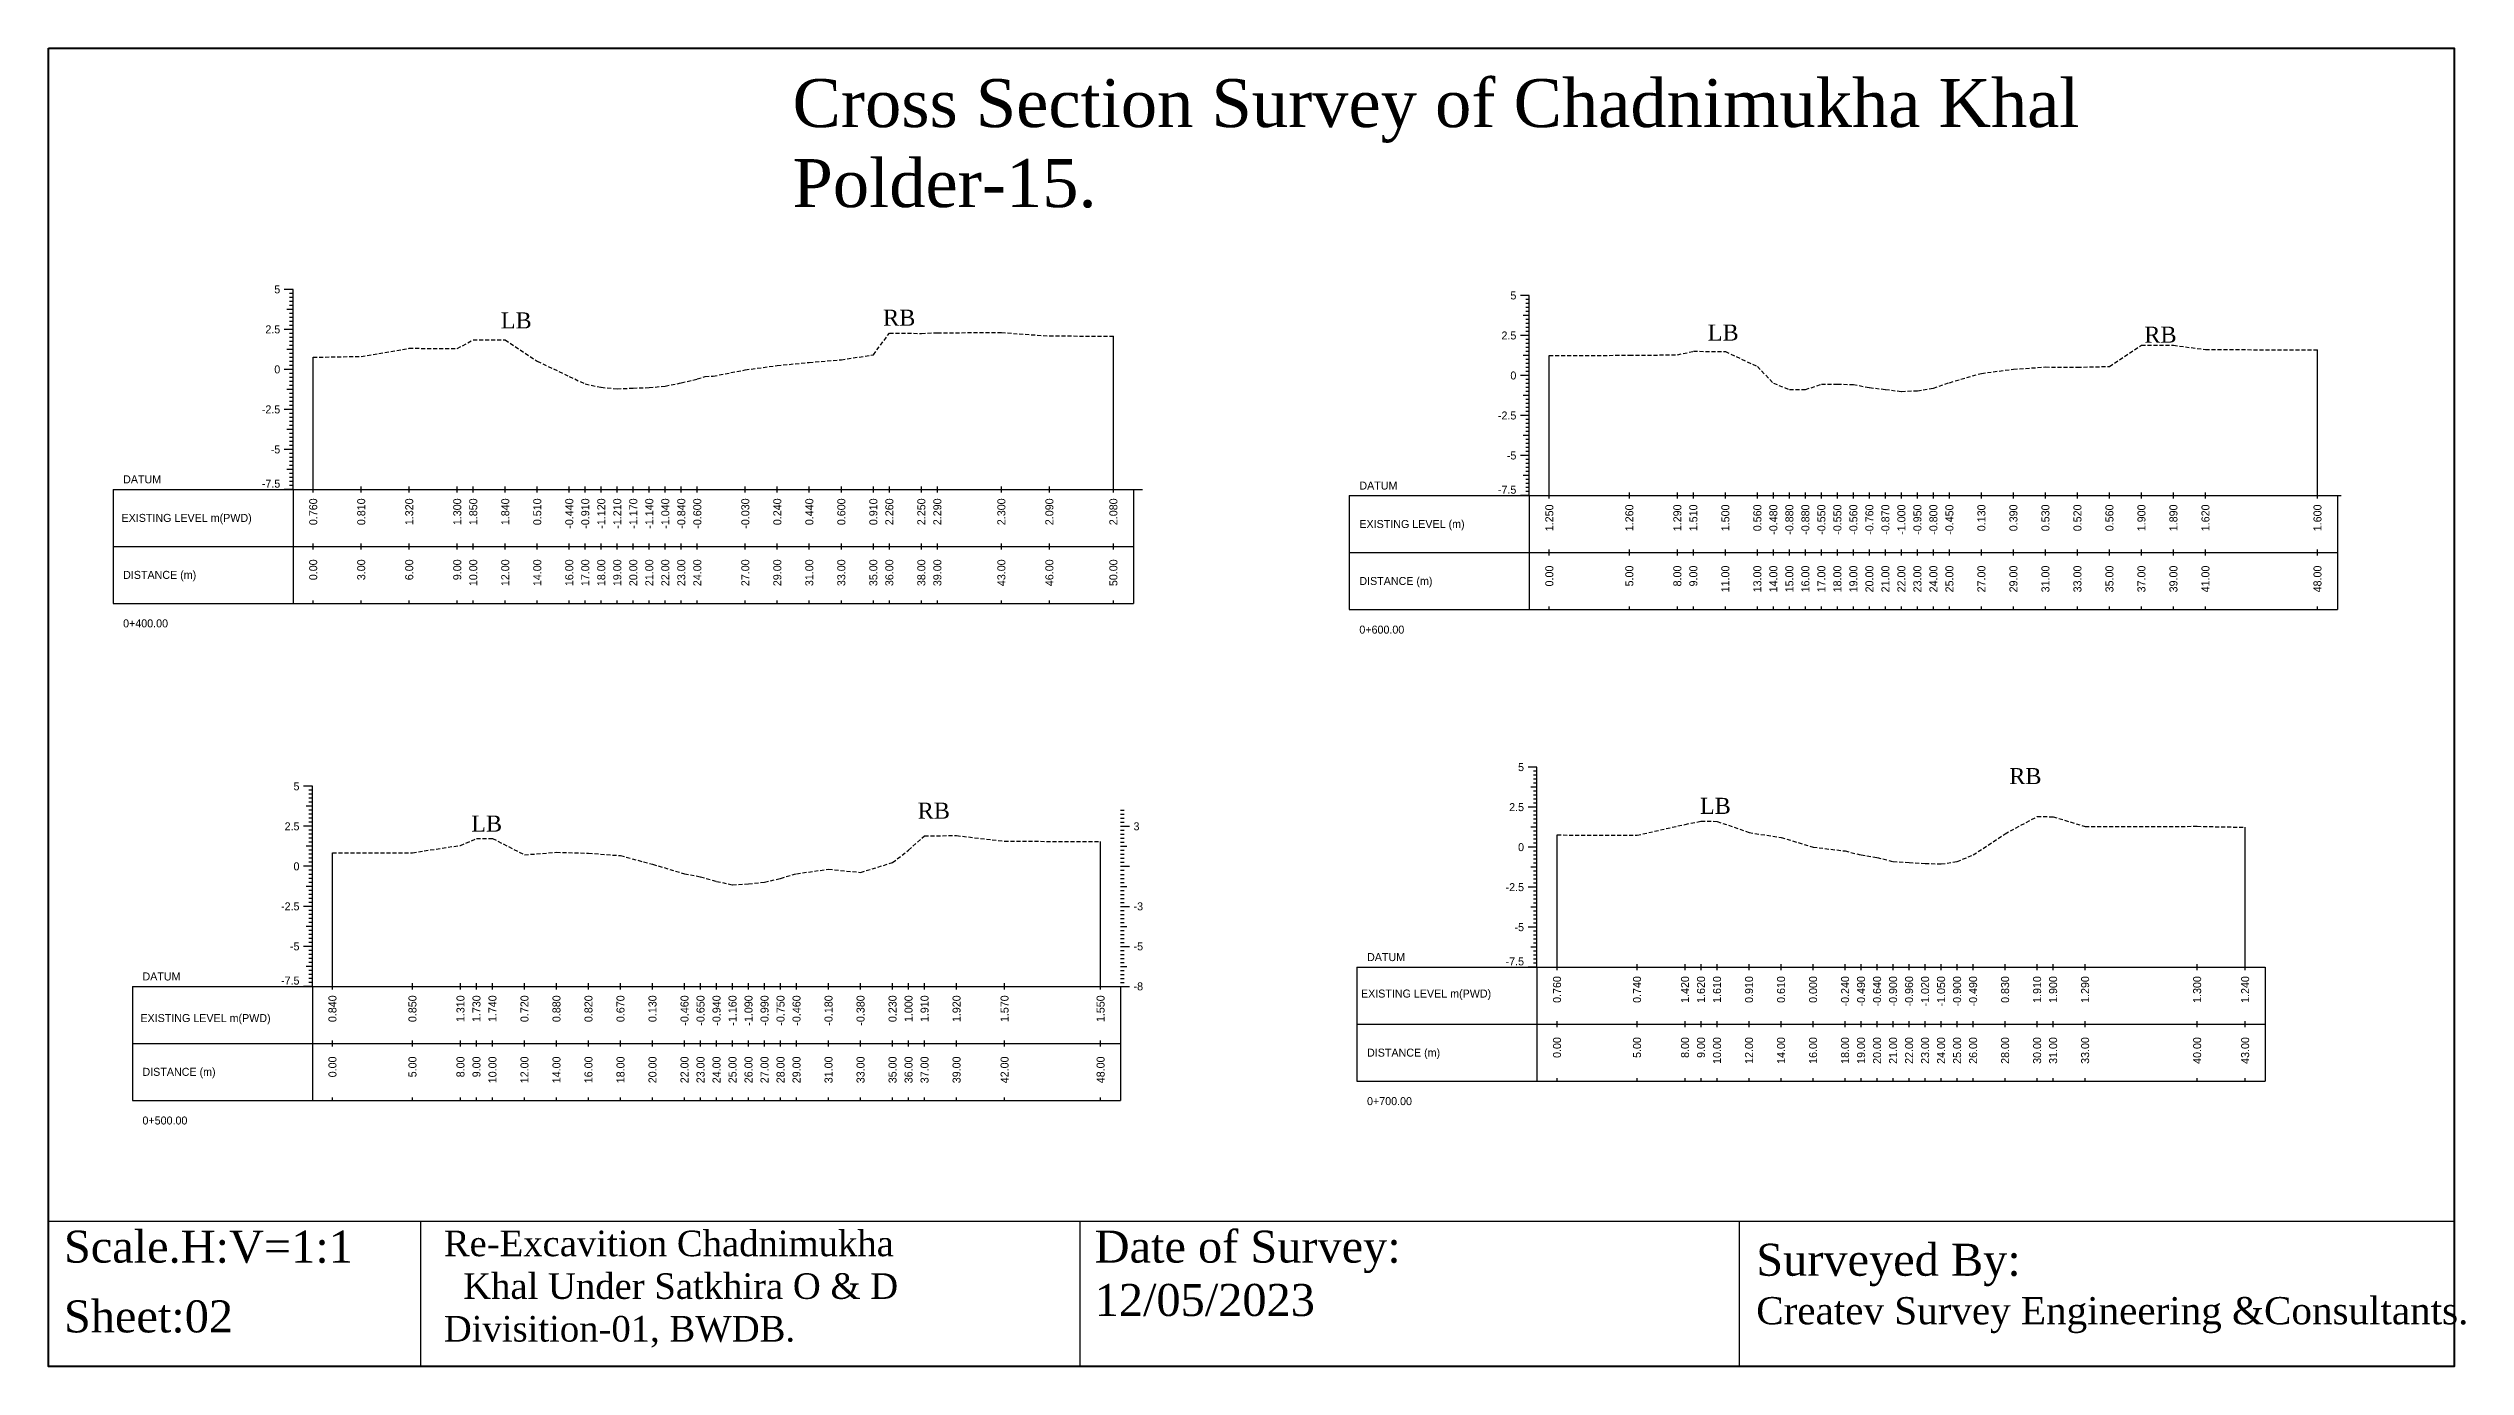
# Model space of a CAD drawing. Header units: inches. Extents: x 3247 to 4722, y -1199 to -293.
# Drawn here: x 3246.5 to 3397.6, y -892.6 to -810.2 of the extents above; entities that cross this region are included whole.
import ezdxf
from ezdxf.enums import TextEntityAlignment as Align

# ---------------------------------------------------------------- set-up
doc = ezdxf.new("R2010")
doc.units = ezdxf.units.IN
doc.header["$MEASUREMENT"] = 0
doc.linetypes.add('HIDDEN', pattern=[0.375, 0.25, -0.125])
doc.layers.add('CS_Drawing', color=7, linetype='Continuous')
doc.layers.add('GL', color=3, linetype='HIDDEN')
doc.styles.add('romans', font='romans.shx')

msp = doc.modelspace()

# ---------------------------------------------------------------- linework, layer by layer
at = {"color": 4, "lineweight": 40}
msp.add_lwpolyline([(3246.52, -810.21), (3396.86, -810.21), (3396.86, -892.58), (3246.52, -892.58)], close=True, dxfattribs=at)
for points in [[(3396.86, -810.21), (3396.86, -892.58)], [(3246.52, -883.5), (3396.86, -883.5)], [(3246.52, -883.5), (3246.52, -892.58)], [(3269.77, -883.5), (3269.77, -892.58)], [(3310.97, -883.5), (3310.97, -892.58)], [(3352.17, -883.5), (3352.17, -892.58)]]:
    msp.add_lwpolyline(points)
at = {"layer": 'CS_Drawing'}
for p, q in [((3261.82, -825.27), (3261.26, -825.27)), ((3261.82, -825.27), (3261.43, -825.27)), ((3261.82, -825.27), (3261.59, -825.27)), ((3261.82, -825.52), (3261.59, -825.52)), ((3261.82, -825.77), (3261.59, -825.77)), ((3261.82, -826.02), (3261.59, -826.02)), ((3261.82, -837.77), (3261.82, -825.27)), ((3339.06, -825.65), (3338.5, -825.65)), ((3339.06, -825.65), (3338.67, -825.65)), ((3339.06, -825.65), (3338.84, -825.65)), ((3339.06, -825.9), (3338.84, -825.9)), ((3339.06, -826.15), (3338.84, -826.15)), ((3339.06, -838.15), (3339.06, -825.65)), ((3261.82, -826.52), (3261.43, -826.52)), ((3261.82, -826.27), (3261.59, -826.27)), ((3261.82, -826.52), (3261.59, -826.52)), ((3261.82, -826.77), (3261.59, -826.77)), ((3261.82, -827.02), (3261.59, -827.02)), ((3261.82, -827.27), (3261.59, -827.27)), ((3261.82, -827.52), (3261.59, -827.52)), ((3339.06, -826.9), (3338.67, -826.9)), ((3339.06, -826.4), (3338.84, -826.4)), ((3339.06, -826.65), (3338.84, -826.65)), ((3339.06, -826.9), (3338.84, -826.9)), ((3339.06, -827.15), (3338.84, -827.15)), ((3339.06, -827.4), (3338.84, -827.4)), ((3339.06, -827.65), (3338.84, -827.65)), ((3261.82, -827.77), (3261.26, -827.77)), ((3261.82, -827.77), (3261.43, -827.77)), ((3261.82, -829.02), (3261.43, -829.02)), ((3261.82, -827.77), (3261.59, -827.77)), ((3261.82, -828.02), (3261.59, -828.02)), ((3261.82, -828.27), (3261.59, -828.27)), ((3261.82, -828.52), (3261.59, -828.52)), ((3261.82, -828.77), (3261.59, -828.77)), ((3261.82, -829.02), (3261.59, -829.02)), ((3261.82, -829.27), (3261.59, -829.27)), ((3313.07, -837.77), (3313.07, -828.19)), ((3339.06, -828.15), (3338.5, -828.15)), ((3339.06, -828.15), (3338.67, -828.15)), ((3339.06, -827.9), (3338.84, -827.9)), ((3339.06, -828.15), (3338.84, -828.15)), ((3339.06, -828.4), (3338.84, -828.4)), ((3339.06, -828.65), (3338.84, -828.65)), ((3339.06, -828.9), (3338.84, -828.9)), ((3339.06, -829.15), (3338.84, -829.15)), ((3388.31, -838.15), (3388.31, -829.05)), ((3261.82, -830.27), (3261.26, -830.27)), ((3261.82, -830.27), (3261.43, -830.27)), ((3261.82, -829.52), (3261.59, -829.52)), ((3261.82, -829.77), (3261.59, -829.77)), ((3261.82, -830.02), (3261.59, -830.02)), ((3261.82, -830.27), (3261.59, -830.27)), ((3261.82, -830.52), (3261.59, -830.52)), ((3261.82, -830.77), (3261.59, -830.77)), ((3263.07, -837.77), (3263.07, -829.51)), ((3339.06, -830.65), (3338.5, -830.65)), ((3339.06, -829.4), (3338.67, -829.4)), ((3339.06, -830.65), (3338.67, -830.65)), ((3339.06, -829.4), (3338.84, -829.4)), ((3339.06, -829.65), (3338.84, -829.65)), ((3339.06, -829.9), (3338.84, -829.9)), ((3339.06, -830.15), (3338.84, -830.15)), ((3339.06, -830.4), (3338.84, -830.4)), ((3339.06, -830.65), (3338.84, -830.65)), ((3340.31, -838.15), (3340.31, -829.4)), ((3261.82, -831.52), (3261.43, -831.52)), ((3261.82, -831.02), (3261.59, -831.02)), ((3261.82, -831.27), (3261.59, -831.27)), ((3261.82, -831.52), (3261.59, -831.52)), ((3261.82, -831.77), (3261.59, -831.77)), ((3261.82, -832.02), (3261.59, -832.02)), ((3261.82, -832.27), (3261.59, -832.27)), ((3339.06, -831.9), (3338.67, -831.9)), ((3339.06, -830.9), (3338.84, -830.9)), ((3339.06, -831.15), (3338.84, -831.15)), ((3339.06, -831.4), (3338.84, -831.4)), ((3339.06, -831.65), (3338.84, -831.65)), ((3339.06, -831.9), (3338.84, -831.9)), ((3339.06, -832.15), (3338.84, -832.15)), ((3261.82, -832.77), (3261.26, -832.77)), ((3261.82, -832.77), (3261.43, -832.77)), ((3261.82, -832.52), (3261.59, -832.52)), ((3261.82, -832.77), (3261.59, -832.77)), ((3261.82, -833.02), (3261.59, -833.02)), ((3261.82, -833.27), (3261.59, -833.27)), ((3261.82, -833.52), (3261.59, -833.52)), ((3261.82, -833.77), (3261.59, -833.77)), ((3339.06, -833.15), (3338.5, -833.15)), ((3339.06, -833.15), (3338.67, -833.15)), ((3339.06, -832.4), (3338.84, -832.4)), ((3339.06, -832.65), (3338.84, -832.65)), ((3339.06, -832.9), (3338.84, -832.9)), ((3339.06, -833.15), (3338.84, -833.15)), ((3339.06, -833.4), (3338.84, -833.4)), ((3339.06, -833.65), (3338.84, -833.65)), ((3261.82, -835.27), (3261.26, -835.27)), ((3261.82, -834.02), (3261.43, -834.02)), ((3261.82, -835.27), (3261.43, -835.27)), ((3261.82, -834.02), (3261.59, -834.02)), ((3261.82, -834.27), (3261.59, -834.27)), ((3261.82, -834.52), (3261.59, -834.52)), ((3261.82, -834.77), (3261.59, -834.77)), ((3261.82, -835.02), (3261.59, -835.02)), ((3261.82, -835.27), (3261.59, -835.27)), ((3339.06, -834.4), (3338.67, -834.4)), ((3339.06, -833.9), (3338.84, -833.9)), ((3339.06, -834.15), (3338.84, -834.15)), ((3339.06, -834.4), (3338.84, -834.4)), ((3339.06, -834.65), (3338.84, -834.65)), ((3339.06, -834.9), (3338.84, -834.9)), ((3339.06, -835.15), (3338.84, -835.15)), ((3261.82, -836.52), (3261.43, -836.52)), ((3261.82, -835.52), (3261.59, -835.52)), ((3261.82, -835.77), (3261.59, -835.77)), ((3261.82, -836.02), (3261.59, -836.02)), ((3261.82, -836.27), (3261.59, -836.27)), ((3261.82, -836.52), (3261.59, -836.52)), ((3261.82, -836.77), (3261.59, -836.77)), ((3339.06, -835.65), (3338.5, -835.65)), ((3339.06, -835.65), (3338.67, -835.65)), ((3339.06, -835.4), (3338.84, -835.4)), ((3339.06, -835.65), (3338.84, -835.65)), ((3339.06, -835.9), (3338.84, -835.9)), ((3339.06, -836.15), (3338.84, -836.15)), ((3339.06, -836.4), (3338.84, -836.4)), ((3339.06, -836.65), (3338.84, -836.65)), ((3250.57, -837.77), (3261.82, -837.77)), ((3250.57, -837.77), (3250.57, -844.89)), ((3261.82, -837.77), (3261.26, -837.77)), ((3261.82, -837.77), (3261.43, -837.77)), ((3261.82, -837.02), (3261.59, -837.02)), ((3261.82, -837.27), (3261.59, -837.27)), ((3261.82, -837.52), (3261.59, -837.52)), ((3261.82, -837.77), (3261.59, -837.77)), ((3261.82, -837.77), (3314.32, -837.77)), ((3261.82, -837.77), (3261.82, -844.89)), ((3263.07, -837.96), (3263.07, -837.58)), ((3266.07, -837.96), (3266.07, -837.58)), ((3269.07, -837.96), (3269.07, -837.58)), ((3272.07, -837.96), (3272.07, -837.58)), ((3273.07, -837.96), (3273.07, -837.58)), ((3275.07, -837.96), (3275.07, -837.58)), ((3277.07, -837.96), (3277.07, -837.58)), ((3279.07, -837.96), (3279.07, -837.58)), ((3280.07, -837.96), (3280.07, -837.58)), ((3281.07, -837.96), (3281.07, -837.58)), ((3282.07, -837.96), (3282.07, -837.58)), ((3283.07, -837.96), (3283.07, -837.58)), ((3284.07, -837.96), (3284.07, -837.58)), ((3285.07, -837.96), (3285.07, -837.58)), ((3286.07, -837.96), (3286.07, -837.58)), ((3287.07, -837.96), (3287.07, -837.58)), ((3290.07, -837.96), (3290.07, -837.58)), ((3292.07, -837.96), (3292.07, -837.58)), ((3294.07, -837.96), (3294.07, -837.58)), ((3296.07, -837.96), (3296.07, -837.58)), ((3298.07, -837.96), (3298.07, -837.58)), ((3299.07, -837.96), (3299.07, -837.58)), ((3301.07, -837.96), (3301.07, -837.58)), ((3302.07, -837.96), (3302.07, -837.58)), ((3306.07, -837.96), (3306.07, -837.58)), ((3309.07, -837.96), (3309.07, -837.58)), ((3313.07, -837.96), (3313.07, -837.58)), ((3314.32, -837.77), (3314.88, -837.77)), ((3314.32, -837.77), (3314.71, -837.77)), ((3314.32, -837.77), (3314.54, -837.77)), ((3314.32, -837.77), (3314.32, -844.89)), ((3327.81, -838.15), (3339.06, -838.15)), ((3327.81, -838.15), (3327.81, -845.28)), ((3339.06, -838.15), (3338.5, -838.15)), ((3339.06, -836.9), (3338.67, -836.9)), ((3339.06, -838.15), (3338.67, -838.15)), ((3339.06, -836.9), (3338.84, -836.9)), ((3339.06, -837.15), (3338.84, -837.15)), ((3339.06, -837.4), (3338.84, -837.4)), ((3339.06, -837.65), (3338.84, -837.65)), ((3339.06, -837.9), (3338.84, -837.9)), ((3339.06, -838.15), (3338.84, -838.15)), ((3339.06, -838.15), (3389.56, -838.15)), ((3339.06, -838.15), (3339.06, -845.28)), ((3340.31, -838.34), (3340.31, -837.96)), ((3345.31, -838.34), (3345.31, -837.96)), ((3348.31, -838.34), (3348.31, -837.96)), ((3349.31, -838.34), (3349.31, -837.96)), ((3351.31, -838.34), (3351.31, -837.96)), ((3353.31, -838.34), (3353.31, -837.96)), ((3354.31, -838.34), (3354.31, -837.96)), ((3355.31, -838.34), (3355.31, -837.96)), ((3356.31, -838.34), (3356.31, -837.96)), ((3357.31, -838.34), (3357.31, -837.96)), ((3358.31, -838.34), (3358.31, -837.96)), ((3359.31, -838.34), (3359.31, -837.96)), ((3360.31, -838.34), (3360.31, -837.96)), ((3361.31, -838.34), (3361.31, -837.96)), ((3362.31, -838.34), (3362.31, -837.96)), ((3363.31, -838.34), (3363.31, -837.96)), ((3364.31, -838.34), (3364.31, -837.96)), ((3365.31, -838.34), (3365.31, -837.96)), ((3367.31, -838.34), (3367.31, -837.96)), ((3369.31, -838.34), (3369.31, -837.96)), ((3371.31, -838.34), (3371.31, -837.96)), ((3373.31, -838.34), (3373.31, -837.96)), ((3375.31, -838.34), (3375.31, -837.96)), ((3377.31, -838.34), (3377.31, -837.96)), ((3379.31, -838.34), (3379.31, -837.96)), ((3381.31, -838.34), (3381.31, -837.96)), ((3388.31, -838.34), (3388.31, -837.96)), ((3389.56, -838.15), (3389.79, -838.15)), ((3389.56, -838.15), (3389.56, -845.28)), ((3250.57, -841.33), (3261.82, -841.33)), ((3261.82, -841.33), (3314.32, -841.33)), ((3261.82, -841.33), (3314.32, -841.33)), ((3263.07, -841.52), (3263.07, -841.14)), ((3266.07, -841.52), (3266.07, -841.14)), ((3269.07, -841.52), (3269.07, -841.14)), ((3272.07, -841.52), (3272.07, -841.14)), ((3273.07, -841.52), (3273.07, -841.14)), ((3275.07, -841.52), (3275.07, -841.14)), ((3277.07, -841.52), (3277.07, -841.14)), ((3279.07, -841.52), (3279.07, -841.14)), ((3280.07, -841.52), (3280.07, -841.14)), ((3281.07, -841.52), (3281.07, -841.14)), ((3282.07, -841.52), (3282.07, -841.14)), ((3283.07, -841.52), (3283.07, -841.14)), ((3284.07, -841.52), (3284.07, -841.14)), ((3285.07, -841.52), (3285.07, -841.14)), ((3286.07, -841.52), (3286.07, -841.14)), ((3287.07, -841.52), (3287.07, -841.14)), ((3290.07, -841.52), (3290.07, -841.14)), ((3292.07, -841.52), (3292.07, -841.14)), ((3294.07, -841.52), (3294.07, -841.14)), ((3296.07, -841.52), (3296.07, -841.14)), ((3298.07, -841.52), (3298.07, -841.14)), ((3299.07, -841.52), (3299.07, -841.14)), ((3301.07, -841.52), (3301.07, -841.14)), ((3302.07, -841.52), (3302.07, -841.14)), ((3306.07, -841.52), (3306.07, -841.14)), ((3309.07, -841.52), (3309.07, -841.14)), ((3313.07, -841.52), (3313.07, -841.14)), ((3327.81, -841.71), (3339.06, -841.71)), ((3339.06, -841.71), (3389.56, -841.71)), ((3339.06, -841.71), (3389.56, -841.71)), ((3340.31, -841.9), (3340.31, -841.53)), ((3345.31, -841.9), (3345.31, -841.53)), ((3348.31, -841.9), (3348.31, -841.53)), ((3349.31, -841.9), (3349.31, -841.53)), ((3351.31, -841.9), (3351.31, -841.53)), ((3353.31, -841.9), (3353.31, -841.53)), ((3354.31, -841.9), (3354.31, -841.53)), ((3355.31, -841.9), (3355.31, -841.53)), ((3356.31, -841.9), (3356.31, -841.53)), ((3357.31, -841.9), (3357.31, -841.53)), ((3358.31, -841.9), (3358.31, -841.53)), ((3359.31, -841.9), (3359.31, -841.53)), ((3360.31, -841.9), (3360.31, -841.53)), ((3361.31, -841.9), (3361.31, -841.53)), ((3362.31, -841.9), (3362.31, -841.53)), ((3363.31, -841.9), (3363.31, -841.53)), ((3364.31, -841.9), (3364.31, -841.53)), ((3365.31, -841.9), (3365.31, -841.53)), ((3367.31, -841.9), (3367.31, -841.53)), ((3369.31, -841.9), (3369.31, -841.53)), ((3371.31, -841.9), (3371.31, -841.53)), ((3373.31, -841.9), (3373.31, -841.53)), ((3375.31, -841.9), (3375.31, -841.53)), ((3377.31, -841.9), (3377.31, -841.53)), ((3379.31, -841.9), (3379.31, -841.53)), ((3381.31, -841.9), (3381.31, -841.53)), ((3388.31, -841.9), (3388.31, -841.53)), ((3250.57, -844.89), (3261.82, -844.89)), ((3261.82, -844.89), (3314.32, -844.89)), ((3263.07, -844.89), (3263.07, -844.71)), ((3266.07, -844.89), (3266.07, -844.71)), ((3269.07, -844.89), (3269.07, -844.71)), ((3272.07, -844.89), (3272.07, -844.71)), ((3273.07, -844.89), (3273.07, -844.71)), ((3275.07, -844.89), (3275.07, -844.71)), ((3277.07, -844.89), (3277.07, -844.71)), ((3279.07, -844.89), (3279.07, -844.71)), ((3280.07, -844.89), (3280.07, -844.71)), ((3281.07, -844.89), (3281.07, -844.71)), ((3282.07, -844.89), (3282.07, -844.71)), ((3283.07, -844.89), (3283.07, -844.71)), ((3284.07, -844.89), (3284.07, -844.71)), ((3285.07, -844.89), (3285.07, -844.71)), ((3286.07, -844.89), (3286.07, -844.71)), ((3287.07, -844.89), (3287.07, -844.71)), ((3290.07, -844.89), (3290.07, -844.71)), ((3292.07, -844.89), (3292.07, -844.71)), ((3294.07, -844.89), (3294.07, -844.71)), ((3296.07, -844.89), (3296.07, -844.71)), ((3298.07, -844.89), (3298.07, -844.71)), ((3299.07, -844.89), (3299.07, -844.71)), ((3301.07, -844.89), (3301.07, -844.71)), ((3302.07, -844.89), (3302.07, -844.71)), ((3306.07, -844.89), (3306.07, -844.71)), ((3309.07, -844.89), (3309.07, -844.71)), ((3313.07, -844.89), (3313.07, -844.71)), ((3327.81, -845.28), (3339.06, -845.28)), ((3339.06, -845.28), (3389.56, -845.28)), ((3340.31, -845.28), (3340.31, -845.09)), ((3345.31, -845.28), (3345.31, -845.09)), ((3348.31, -845.28), (3348.31, -845.09)), ((3349.31, -845.28), (3349.31, -845.09)), ((3351.31, -845.28), (3351.31, -845.09)), ((3353.31, -845.28), (3353.31, -845.09)), ((3354.31, -845.28), (3354.31, -845.09)), ((3355.31, -845.28), (3355.31, -845.09)), ((3356.31, -845.28), (3356.31, -845.09)), ((3357.31, -845.28), (3357.31, -845.09)), ((3358.31, -845.28), (3358.31, -845.09)), ((3359.31, -845.28), (3359.31, -845.09)), ((3360.31, -845.28), (3360.31, -845.09)), ((3361.31, -845.28), (3361.31, -845.09)), ((3362.31, -845.28), (3362.31, -845.09)), ((3363.31, -845.28), (3363.31, -845.09)), ((3364.31, -845.28), (3364.31, -845.09)), ((3365.31, -845.28), (3365.31, -845.09)), ((3367.31, -845.28), (3367.31, -845.09)), ((3369.31, -845.28), (3369.31, -845.09)), ((3371.31, -845.28), (3371.31, -845.09)), ((3373.31, -845.28), (3373.31, -845.09)), ((3375.31, -845.28), (3375.31, -845.09)), ((3377.31, -845.28), (3377.31, -845.09)), ((3379.31, -845.28), (3379.31, -845.09)), ((3381.31, -845.28), (3381.31, -845.09)), ((3388.31, -845.28), (3388.31, -845.09)), ((3263.02, -856.32), (3262.46, -856.32)), ((3263.02, -856.32), (3262.63, -856.32)), ((3263.02, -856.32), (3262.8, -856.32)), ((3263.02, -868.82), (3263.02, -856.32)), ((3339.54, -855.12), (3338.98, -855.12)), ((3339.54, -855.12), (3339.15, -855.12)), ((3339.54, -856.37), (3339.15, -856.37)), ((3339.54, -855.12), (3339.32, -855.12)), ((3339.54, -855.37), (3339.32, -855.37)), ((3339.54, -855.62), (3339.32, -855.62)), ((3339.54, -855.87), (3339.32, -855.87)), ((3339.54, -856.12), (3339.32, -856.12)), ((3339.54, -856.37), (3339.32, -856.37)), ((3339.54, -867.62), (3339.54, -855.12)), ((3263.02, -857.57), (3262.63, -857.57)), ((3263.02, -856.57), (3262.8, -856.57)), ((3263.02, -856.82), (3262.8, -856.82)), ((3263.02, -857.07), (3262.8, -857.07)), ((3263.02, -857.32), (3262.8, -857.32)), ((3263.02, -857.57), (3262.8, -857.57)), ((3263.02, -857.82), (3262.8, -857.82)), ((3313.52, -857.82), (3313.75, -857.82)), ((3339.54, -857.62), (3338.98, -857.62)), ((3339.54, -857.62), (3339.15, -857.62)), ((3339.54, -856.62), (3339.32, -856.62)), ((3339.54, -856.87), (3339.32, -856.87)), ((3339.54, -857.12), (3339.32, -857.12)), ((3339.54, -857.37), (3339.32, -857.37)), ((3339.54, -857.62), (3339.32, -857.62)), ((3339.54, -857.87), (3339.32, -857.87)), ((3263.02, -858.82), (3262.46, -858.82)), ((3263.02, -858.82), (3262.63, -858.82)), ((3263.02, -858.07), (3262.8, -858.07)), ((3263.02, -858.32), (3262.8, -858.32)), ((3263.02, -858.57), (3262.8, -858.57)), ((3263.02, -858.82), (3262.8, -858.82)), ((3263.02, -859.07), (3262.8, -859.07)), ((3263.02, -859.32), (3262.8, -859.32)), ((3313.52, -858.07), (3313.75, -858.07)), ((3313.52, -858.32), (3313.75, -858.32)), ((3313.52, -858.57), (3313.75, -858.57)), ((3313.52, -858.82), (3314.08, -858.82)), ((3313.52, -858.82), (3313.91, -858.82)), ((3313.52, -858.82), (3313.75, -858.82)), ((3313.52, -859.07), (3313.75, -859.07)), ((3313.52, -859.32), (3313.75, -859.32)), ((3339.54, -858.87), (3339.15, -858.87)), ((3339.54, -858.12), (3339.32, -858.12)), ((3339.54, -858.37), (3339.32, -858.37)), ((3339.54, -858.62), (3339.32, -858.62)), ((3339.54, -858.87), (3339.32, -858.87)), ((3339.54, -859.12), (3339.32, -859.12)), ((3339.54, -859.37), (3339.32, -859.37)), ((3340.79, -867.62), (3340.79, -859.36)), ((3383.79, -867.62), (3383.79, -858.88)), ((3263.02, -860.07), (3262.63, -860.07)), ((3263.02, -859.57), (3262.8, -859.57)), ((3263.02, -859.82), (3262.8, -859.82)), ((3263.02, -860.07), (3262.8, -860.07)), ((3263.02, -860.32), (3262.8, -860.32)), ((3263.02, -860.57), (3262.8, -860.57)), ((3263.02, -860.82), (3262.8, -860.82)), ((3264.27, -868.82), (3264.27, -860.48)), ((3312.27, -868.82), (3312.27, -859.77)), ((3313.52, -859.57), (3313.75, -859.57)), ((3313.52, -859.82), (3313.75, -859.82)), ((3313.52, -860.07), (3313.91, -860.07)), ((3313.52, -860.07), (3313.75, -860.07)), ((3313.52, -860.32), (3313.75, -860.32)), ((3313.52, -860.57), (3313.75, -860.57)), ((3313.52, -860.82), (3313.75, -860.82)), ((3339.54, -860.12), (3338.98, -860.12)), ((3339.54, -860.12), (3339.15, -860.12)), ((3339.54, -859.62), (3339.32, -859.62)), ((3339.54, -859.87), (3339.32, -859.87)), ((3339.54, -860.12), (3339.32, -860.12)), ((3339.54, -860.37), (3339.32, -860.37)), ((3339.54, -860.62), (3339.32, -860.62)), ((3339.54, -860.87), (3339.32, -860.87)), ((3263.02, -861.32), (3262.46, -861.32)), ((3263.02, -861.32), (3262.63, -861.32)), ((3263.02, -861.07), (3262.8, -861.07)), ((3263.02, -861.32), (3262.8, -861.32)), ((3263.02, -861.57), (3262.8, -861.57)), ((3263.02, -861.82), (3262.8, -861.82)), ((3263.02, -862.07), (3262.8, -862.07)), ((3263.02, -862.32), (3262.8, -862.32)), ((3313.52, -861.07), (3313.75, -861.07)), ((3313.52, -861.32), (3314.08, -861.32)), ((3313.52, -861.32), (3313.91, -861.32)), ((3313.52, -861.32), (3313.75, -861.32)), ((3313.52, -861.57), (3313.75, -861.57)), ((3313.52, -861.82), (3313.75, -861.82)), ((3313.52, -862.07), (3313.75, -862.07)), ((3313.52, -862.32), (3313.75, -862.32)), ((3339.54, -861.37), (3339.15, -861.37)), ((3339.54, -861.12), (3339.32, -861.12)), ((3339.54, -861.37), (3339.32, -861.37)), ((3339.54, -861.62), (3339.32, -861.62)), ((3339.54, -861.87), (3339.32, -861.87)), ((3339.54, -862.12), (3339.32, -862.12)), ((3339.54, -862.37), (3339.32, -862.37)), ((3263.02, -863.82), (3262.46, -863.82)), ((3263.02, -862.57), (3262.63, -862.57)), ((3263.02, -863.82), (3262.63, -863.82)), ((3263.02, -862.57), (3262.8, -862.57)), ((3263.02, -862.82), (3262.8, -862.82)), ((3263.02, -863.07), (3262.8, -863.07)), ((3263.02, -863.32), (3262.8, -863.32)), ((3263.02, -863.57), (3262.8, -863.57)), ((3263.02, -863.82), (3262.8, -863.82)), ((3313.52, -862.57), (3313.91, -862.57)), ((3313.52, -862.57), (3313.75, -862.57)), ((3313.52, -862.82), (3313.75, -862.82)), ((3313.52, -863.07), (3313.75, -863.07)), ((3313.52, -863.32), (3313.75, -863.32)), ((3313.52, -863.57), (3313.75, -863.57)), ((3313.52, -863.82), (3314.08, -863.82)), ((3313.52, -863.82), (3313.91, -863.82)), ((3313.52, -863.82), (3313.75, -863.82)), ((3339.54, -862.62), (3338.98, -862.62)), ((3339.54, -862.62), (3339.15, -862.62)), ((3339.54, -863.87), (3339.15, -863.87)), ((3339.54, -862.62), (3339.32, -862.62)), ((3339.54, -862.87), (3339.32, -862.87)), ((3339.54, -863.12), (3339.32, -863.12)), ((3339.54, -863.37), (3339.32, -863.37)), ((3339.54, -863.62), (3339.32, -863.62)), ((3339.54, -863.87), (3339.32, -863.87)), ((3263.02, -865.07), (3262.63, -865.07)), ((3263.02, -864.07), (3262.8, -864.07)), ((3263.02, -864.32), (3262.8, -864.32)), ((3263.02, -864.57), (3262.8, -864.57)), ((3263.02, -864.82), (3262.8, -864.82)), ((3263.02, -865.07), (3262.8, -865.07)), ((3263.02, -865.32), (3262.8, -865.32)), ((3313.52, -864.07), (3313.75, -864.07)), ((3313.52, -864.32), (3313.75, -864.32)), ((3313.52, -864.57), (3313.75, -864.57)), ((3313.52, -864.82), (3313.75, -864.82)), ((3313.52, -865.07), (3313.91, -865.07)), ((3313.52, -865.07), (3313.75, -865.07)), ((3313.52, -865.32), (3313.75, -865.32)), ((3339.54, -865.12), (3338.98, -865.12)), ((3339.54, -865.12), (3339.15, -865.12)), ((3339.54, -864.12), (3339.32, -864.12)), ((3339.54, -864.37), (3339.32, -864.37)), ((3339.54, -864.62), (3339.32, -864.62)), ((3339.54, -864.87), (3339.32, -864.87)), ((3339.54, -865.12), (3339.32, -865.12)), ((3339.54, -865.37), (3339.32, -865.37)), ((3263.02, -866.32), (3262.46, -866.32)), ((3263.02, -866.32), (3262.63, -866.32)), ((3263.02, -865.57), (3262.8, -865.57)), ((3263.02, -865.82), (3262.8, -865.82)), ((3263.02, -866.07), (3262.8, -866.07)), ((3263.02, -866.32), (3262.8, -866.32)), ((3263.02, -866.57), (3262.8, -866.57)), ((3263.02, -866.82), (3262.8, -866.82)), ((3313.52, -865.57), (3313.75, -865.57)), ((3313.52, -865.82), (3313.75, -865.82)), ((3313.52, -866.07), (3313.75, -866.07)), ((3313.52, -866.32), (3314.08, -866.32)), ((3313.52, -866.32), (3313.91, -866.32)), ((3313.52, -866.32), (3313.75, -866.32)), ((3313.52, -866.57), (3313.75, -866.57)), ((3313.52, -866.82), (3313.75, -866.82)), ((3339.54, -866.37), (3339.15, -866.37)), ((3339.54, -865.62), (3339.32, -865.62)), ((3339.54, -865.87), (3339.32, -865.87)), ((3339.54, -866.12), (3339.32, -866.12)), ((3339.54, -866.37), (3339.32, -866.37)), ((3339.54, -866.62), (3339.32, -866.62)), ((3339.54, -866.87), (3339.32, -866.87)), ((3263.02, -867.57), (3262.63, -867.57)), ((3263.02, -867.07), (3262.8, -867.07)), ((3263.02, -867.32), (3262.8, -867.32)), ((3263.02, -867.57), (3262.8, -867.57)), ((3263.02, -867.82), (3262.8, -867.82)), ((3263.02, -868.07), (3262.8, -868.07)), ((3263.02, -868.32), (3262.8, -868.32)), ((3313.52, -867.07), (3313.75, -867.07)), ((3313.52, -867.32), (3313.75, -867.32)), ((3313.52, -867.57), (3313.91, -867.57)), ((3313.52, -867.57), (3313.75, -867.57)), ((3313.52, -867.82), (3313.75, -867.82)), ((3313.52, -868.07), (3313.75, -868.07)), ((3313.52, -868.32), (3313.75, -868.32)), ((3328.29, -867.62), (3339.54, -867.62)), ((3328.29, -867.62), (3328.29, -874.74)), ((3339.54, -867.62), (3338.98, -867.62)), ((3339.54, -867.62), (3339.15, -867.62)), ((3339.54, -867.12), (3339.32, -867.12)), ((3339.54, -867.37), (3339.32, -867.37)), ((3339.54, -867.62), (3339.32, -867.62)), ((3339.54, -867.62), (3385.04, -867.62)), ((3339.54, -867.62), (3339.54, -874.74)), ((3340.79, -867.81), (3340.79, -867.43)), ((3345.79, -867.81), (3345.79, -867.43)), ((3348.79, -867.81), (3348.79, -867.43)), ((3349.79, -867.81), (3349.79, -867.43)), ((3350.79, -867.81), (3350.79, -867.43)), ((3352.79, -867.81), (3352.79, -867.43)), ((3354.79, -867.81), (3354.79, -867.43)), ((3356.79, -867.81), (3356.79, -867.43)), ((3358.79, -867.81), (3358.79, -867.43)), ((3359.79, -867.81), (3359.79, -867.43)), ((3360.79, -867.81), (3360.79, -867.43)), ((3361.79, -867.81), (3361.79, -867.43)), ((3362.79, -867.81), (3362.79, -867.43)), ((3363.79, -867.81), (3363.79, -867.43)), ((3364.79, -867.81), (3364.79, -867.43)), ((3365.79, -867.81), (3365.79, -867.43)), ((3366.79, -867.81), (3366.79, -867.43)), ((3368.79, -867.81), (3368.79, -867.43)), ((3370.79, -867.81), (3370.79, -867.43)), ((3371.79, -867.81), (3371.79, -867.43)), ((3373.79, -867.81), (3373.79, -867.43)), ((3380.79, -867.81), (3380.79, -867.43)), ((3383.79, -867.81), (3383.79, -867.43)), ((3385.04, -867.62), (3385.04, -874.74)), ((3251.77, -868.82), (3263.02, -868.82)), ((3251.77, -868.82), (3251.77, -875.95)), ((3263.02, -868.82), (3262.46, -868.82)), ((3263.02, -868.82), (3262.63, -868.82)), ((3263.02, -868.57), (3262.8, -868.57)), ((3263.02, -868.82), (3262.8, -868.82)), ((3263.02, -868.82), (3313.52, -868.82)), ((3263.02, -868.82), (3263.02, -875.95)), ((3264.27, -869.01), (3264.27, -868.63)), ((3269.27, -869.01), (3269.27, -868.63)), ((3272.27, -869.01), (3272.27, -868.63)), ((3273.27, -869.01), (3273.27, -868.63)), ((3274.27, -869.01), (3274.27, -868.63)), ((3276.27, -869.01), (3276.27, -868.63)), ((3278.27, -869.01), (3278.27, -868.63)), ((3280.27, -869.01), (3280.27, -868.63)), ((3282.27, -869.01), (3282.27, -868.63)), ((3284.27, -869.01), (3284.27, -868.63)), ((3286.27, -869.01), (3286.27, -868.63)), ((3287.27, -869.01), (3287.27, -868.63)), ((3288.27, -869.01), (3288.27, -868.63)), ((3289.27, -869.01), (3289.27, -868.63)), ((3290.27, -869.01), (3290.27, -868.63)), ((3291.27, -869.01), (3291.27, -868.63)), ((3292.27, -869.01), (3292.27, -868.63)), ((3293.27, -869.01), (3293.27, -868.63)), ((3295.27, -869.01), (3295.27, -868.63)), ((3297.27, -869.01), (3297.27, -868.63)), ((3299.27, -869.01), (3299.27, -868.63)), ((3300.27, -869.01), (3300.27, -868.63)), ((3301.27, -869.01), (3301.27, -868.63)), ((3303.27, -869.01), (3303.27, -868.63)), ((3306.27, -869.01), (3306.27, -868.63)), ((3312.27, -869.01), (3312.27, -868.63)), ((3313.52, -868.57), (3313.75, -868.57)), ((3313.52, -868.82), (3314.08, -868.82)), ((3313.52, -868.82), (3313.91, -868.82)), ((3313.52, -868.82), (3313.75, -868.82)), ((3313.52, -868.82), (3313.52, -875.95)), ((3328.29, -871.18), (3339.54, -871.18)), ((3339.54, -871.18), (3385.04, -871.18)), ((3339.54, -871.18), (3385.04, -871.18)), ((3340.79, -871.37), (3340.79, -870.99)), ((3345.79, -871.37), (3345.79, -870.99)), ((3348.79, -871.37), (3348.79, -870.99)), ((3349.79, -871.37), (3349.79, -870.99)), ((3350.79, -871.37), (3350.79, -870.99)), ((3352.79, -871.37), (3352.79, -870.99)), ((3354.79, -871.37), (3354.79, -870.99)), ((3356.79, -871.37), (3356.79, -870.99)), ((3358.79, -871.37), (3358.79, -870.99)), ((3359.79, -871.37), (3359.79, -870.99)), ((3360.79, -871.37), (3360.79, -870.99)), ((3361.79, -871.37), (3361.79, -870.99)), ((3362.79, -871.37), (3362.79, -870.99)), ((3363.79, -871.37), (3363.79, -870.99)), ((3364.79, -871.37), (3364.79, -870.99)), ((3365.79, -871.37), (3365.79, -870.99)), ((3366.79, -871.37), (3366.79, -870.99)), ((3368.79, -871.37), (3368.79, -870.99)), ((3370.79, -871.37), (3370.79, -870.99)), ((3371.79, -871.37), (3371.79, -870.99)), ((3373.79, -871.37), (3373.79, -870.99)), ((3380.79, -871.37), (3380.79, -870.99)), ((3383.79, -871.37), (3383.79, -870.99)), ((3251.77, -872.38), (3263.02, -872.38)), ((3263.02, -872.38), (3313.52, -872.38)), ((3263.02, -872.38), (3313.52, -872.38)), ((3264.27, -872.57), (3264.27, -872.2)), ((3269.27, -872.57), (3269.27, -872.2)), ((3272.27, -872.57), (3272.27, -872.2)), ((3273.27, -872.57), (3273.27, -872.2)), ((3274.27, -872.57), (3274.27, -872.2)), ((3276.27, -872.57), (3276.27, -872.2)), ((3278.27, -872.57), (3278.27, -872.2)), ((3280.27, -872.57), (3280.27, -872.2)), ((3282.27, -872.57), (3282.27, -872.2)), ((3284.27, -872.57), (3284.27, -872.2)), ((3286.27, -872.57), (3286.27, -872.2)), ((3287.27, -872.57), (3287.27, -872.2)), ((3288.27, -872.57), (3288.27, -872.2)), ((3289.27, -872.57), (3289.27, -872.2)), ((3290.27, -872.57), (3290.27, -872.2)), ((3291.27, -872.57), (3291.27, -872.2)), ((3292.27, -872.57), (3292.27, -872.2)), ((3293.27, -872.57), (3293.27, -872.2)), ((3295.27, -872.57), (3295.27, -872.2)), ((3297.27, -872.57), (3297.27, -872.2)), ((3299.27, -872.57), (3299.27, -872.2)), ((3300.27, -872.57), (3300.27, -872.2)), ((3301.27, -872.57), (3301.27, -872.2)), ((3303.27, -872.57), (3303.27, -872.2)), ((3306.27, -872.57), (3306.27, -872.2)), ((3312.27, -872.57), (3312.27, -872.2)), ((3340.79, -874.74), (3340.79, -874.56)), ((3345.79, -874.74), (3345.79, -874.56)), ((3348.79, -874.74), (3348.79, -874.56)), ((3349.79, -874.74), (3349.79, -874.56)), ((3350.79, -874.74), (3350.79, -874.56)), ((3352.79, -874.74), (3352.79, -874.56)), ((3354.79, -874.74), (3354.79, -874.56)), ((3356.79, -874.74), (3356.79, -874.56)), ((3358.79, -874.74), (3358.79, -874.56)), ((3359.79, -874.74), (3359.79, -874.56)), ((3360.79, -874.74), (3360.79, -874.56)), ((3361.79, -874.74), (3361.79, -874.56)), ((3362.79, -874.74), (3362.79, -874.56)), ((3363.79, -874.74), (3363.79, -874.56)), ((3364.79, -874.74), (3364.79, -874.56)), ((3365.79, -874.74), (3365.79, -874.56)), ((3366.79, -874.74), (3366.79, -874.56)), ((3368.79, -874.74), (3368.79, -874.56)), ((3370.79, -874.74), (3370.79, -874.56)), ((3371.79, -874.74), (3371.79, -874.56)), ((3373.79, -874.74), (3373.79, -874.56)), ((3380.79, -874.74), (3380.79, -874.56)), ((3383.79, -874.74), (3383.79, -874.56)), ((3251.77, -875.95), (3263.02, -875.95)), ((3263.02, -875.95), (3313.52, -875.95)), ((3264.27, -875.95), (3264.27, -875.76)), ((3269.27, -875.95), (3269.27, -875.76)), ((3272.27, -875.95), (3272.27, -875.76)), ((3273.27, -875.95), (3273.27, -875.76)), ((3274.27, -875.95), (3274.27, -875.76)), ((3276.27, -875.95), (3276.27, -875.76)), ((3278.27, -875.95), (3278.27, -875.76)), ((3280.27, -875.95), (3280.27, -875.76)), ((3282.27, -875.95), (3282.27, -875.76)), ((3284.27, -875.95), (3284.27, -875.76)), ((3286.27, -875.95), (3286.27, -875.76)), ((3287.27, -875.95), (3287.27, -875.76)), ((3288.27, -875.95), (3288.27, -875.76)), ((3289.27, -875.95), (3289.27, -875.76)), ((3290.27, -875.95), (3290.27, -875.76)), ((3291.27, -875.95), (3291.27, -875.76)), ((3292.27, -875.95), (3292.27, -875.76)), ((3293.27, -875.95), (3293.27, -875.76)), ((3295.27, -875.95), (3295.27, -875.76)), ((3297.27, -875.95), (3297.27, -875.76)), ((3299.27, -875.95), (3299.27, -875.76)), ((3300.27, -875.95), (3300.27, -875.76)), ((3301.27, -875.95), (3301.27, -875.76)), ((3303.27, -875.95), (3303.27, -875.76)), ((3306.27, -875.95), (3306.27, -875.76)), ((3312.27, -875.95), (3312.27, -875.76)), ((3328.29, -874.74), (3339.54, -874.74)), ((3339.54, -874.74), (3385.04, -874.74))]:
    msp.add_line(p, q, dxfattribs=at)
at = {"layer": 'GL'}
for points in [[(3263.07, -829.51), (3266.07, -829.46), (3269.07, -828.95), (3272.07, -828.97), (3273.07, -828.42), (3275.07, -828.43), (3277.07, -829.76), (3279.07, -830.71), (3280.07, -831.18), (3281.07, -831.39), (3282.07, -831.48), (3283.07, -831.44), (3284.07, -831.41), (3285.07, -831.31), (3286.07, -831.11), (3287.07, -830.87), (3287.57, -830.71), (3288.07, -830.69), (3290.07, -830.3), (3292.07, -830.03), (3294.07, -829.83), (3296.07, -829.67), (3298.07, -829.36), (3299.07, -828.01), (3301.07, -828.02), (3302.07, -827.98), (3306.07, -827.97), (3309.07, -828.18), (3313.07, -828.19)], [(3340.31, -829.4), (3345.31, -829.39), (3348.31, -829.36), (3349.31, -829.14), (3351.31, -829.15), (3353.31, -830.09), (3354.31, -831.13), (3355.31, -831.53), (3356.31, -831.53), (3357.31, -831.2), (3358.31, -831.2), (3359.31, -831.21), (3360.31, -831.41), (3361.31, -831.52), (3362.31, -831.65), (3363.31, -831.6), (3364.31, -831.45), (3365.31, -831.1), (3367.31, -830.52), (3369.31, -830.26), (3371.31, -830.12), (3373.31, -830.13), (3375.31, -830.09), (3377.31, -828.75), (3379.31, -828.76), (3381.31, -829.03), (3388.31, -829.05)], [(3264.27, -860.48), (3269.27, -860.47), (3272.27, -860.01), (3273.27, -859.59), (3274.27, -859.58), (3276.27, -860.6), (3278.27, -860.44), (3280.27, -860.5), (3282.27, -860.65), (3284.27, -861.19), (3286.27, -861.78), (3287.27, -861.97), (3288.27, -862.26), (3289.27, -862.48), (3290.27, -862.41), (3291.27, -862.31), (3292.27, -862.07), (3293.27, -861.78), (3295.27, -861.5), (3297.27, -861.7), (3299.27, -861.09), (3300.27, -860.32), (3301.27, -859.41), (3303.27, -859.4), (3306.27, -859.75), (3312.27, -859.77)], [(3340.79, -859.36), (3345.79, -859.38), (3348.79, -858.7), (3349.79, -858.5), (3350.79, -858.51), (3352.79, -859.21), (3354.79, -859.51), (3356.79, -860.12), (3358.79, -860.36), (3359.79, -860.61), (3360.79, -860.76), (3361.79, -861.02), (3362.79, -861.08), (3363.79, -861.14), (3364.79, -861.17), (3365.79, -861.02), (3366.79, -860.61), (3368.79, -859.29), (3370.79, -858.21), (3371.79, -858.22), (3373.79, -858.83), (3380.79, -858.82), (3383.79, -858.88)]]:
    msp.add_lwpolyline(points, dxfattribs=at)

# ---------------------------------------------------------------- texts
at = {"attachment_point": 1, "style": 'romans'}
for s, insert, char_height, width in [('{\\fTimes New Roman|b0|i0|c0|p18;Cross Section Survey of Chadnimukha Khal Polder-15.}', (3293.02, -812.13), 3, 81.7511), ('{\\fTimes New Roman|b0|i0|c0|p18;LB}', (3274.79, -826.71), 1, 685.1065), ('{\\fTimes New Roman|b0|i0|c0|p18;RB}', (3298.68, -826.54), 1, 685.1065), ('{\\fTimes New Roman|b0|i0|c0|p18;LB}', (3350.21, -827.47), 1, 685.1065), ('{\\fTimes New Roman|b0|i0|c0|p18;RB}', (3377.49, -827.6), 1, 685.1065), ('{\\fTimes New Roman|b0|i0|c0|p18;RB}', (3369.05, -855.18), 1, 685.1065), ('{\\fTimes New Roman|b0|i0|c0|p18;RB}', (3300.84, -857.34), 1, 685.1065), ('{\\fTimes New Roman|b0|i0|c0|p18;LB}', (3349.72, -857.04), 1, 685.1065), ('{\\fTimes New Roman|b0|i0|c0|p18;LB}', (3272.94, -858.15), 1, 685.1065), ('{\\fTimes New Roman|b0|i0|c0|p18;Scale.H:V=1:1}', (3247.49, -884.08), 2, 22.2708), ('{\\fTimes New Roman|b0|i0|c0|p18;Re-Excavition Chadnimukha\\P  Khal Under Satkhira O & D    Divisition-01, BWDB.}', (3271.23, -884.08), 1.6, 38.8405), ('{\\fTimes New Roman|b0|i0|c0|p18;Date of Survey: 12/05/2023}', (3311.9, -884.08), 2, 22.2708), ('{\\fTimes New Roman|b0|i0|c0|p18;Surveyed By:                                     \\H0.85x;Createv Survey Engineering &Consultants.}', (3353.24, -884.9), 2, 45.2193), ('{\\fTimes New Roman|b0|i0|c0|p18;Sheet:02}', (3247.49, -888.44), 2, 38.8405)]:
    msp.add_mtext(s, dxfattribs=dict(at, insert=insert, char_height=char_height, width=width))
at = {"layer": 'CS_Drawing'}
for s, p in [('5', (3261.01, -825.27)), ('5', (3338.25, -825.65)), ('2.5', (3261.01, -827.77)), ('2.5', (3338.25, -828.15)), ('0', (3261.01, -830.27)), ('0', (3338.25, -830.65)), ('-2.5', (3261.01, -832.77)), ('-2.5', (3338.25, -833.15)), ('-5', (3261.01, -835.27)), ('-5', (3338.25, -835.65)), ('5', (3338.73, -855.12)), ('5', (3262.21, -856.32)), ('2.5', (3338.73, -857.62)), ('2.5', (3262.21, -858.82)), ('0', (3338.73, -860.12)), ('0', (3262.21, -861.32)), ('-2.5', (3338.73, -862.62)), ('-2.5', (3262.21, -863.82)), ('-5', (3338.73, -865.12)), ('-5', (3262.21, -866.32))]:
    msp.add_text(s, height=0.5, dxfattribs=at).set_placement(p, align=Align.MIDDLE_RIGHT)
for s, p in [('DATUM', (3251.19, -837.14)), ('DATUM', (3328.44, -837.53)), ('EXISTING LEVEL m(PWD)', (3251.09, -839.55)), ('EXISTING LEVEL (m)', (3328.44, -839.93)), ('DISTANCE (m)', (3251.19, -843.11)), ('DISTANCE (m)', (3328.44, -843.49)), ('0+400.00', (3251.19, -846.14)), ('0+600.00', (3328.44, -846.53)), ('3', (3314.33, -858.82)), ('-3', (3314.33, -863.82)), ('-5', (3314.33, -866.32)), ('DATUM', (3328.92, -866.99)), ('DATUM', (3252.4, -868.2)), ('-8', (3314.33, -868.82)), ('-8', (3314.33, -868.82)), ('EXISTING LEVEL m(PWD)', (3328.54, -869.27)), ('EXISTING LEVEL m(PWD)', (3252.27, -870.8)), ('DISTANCE (m)', (3328.92, -872.96)), ('DISTANCE (m)', (3252.4, -874.16)), ('0+700.00', (3328.92, -875.99)), ('0+500.00', (3252.4, -877.2))]:
    msp.add_text(s, height=0.5, dxfattribs=at).set_placement(p, align=Align.MIDDLE_LEFT)
for p in [(3261.01, -837.66), (3338.25, -838.04), (3338.73, -867.51), (3262.21, -868.71)]:
    msp.add_text('-7.5', height=0.5, dxfattribs=at).set_placement(p, align=Align.RIGHT)
for s, p in [('0.760', (3263.07, -838.33)), ('0.810', (3266.07, -838.33)), ('1.320', (3269.07, -838.33)), ('1.300', (3272.07, -838.33)), ('1.850', (3273.07, -838.33)), ('1.840', (3275.07, -838.33)), ('0.510', (3277.07, -838.33)), ('-0.440', (3279.07, -838.33)), ('-0.910', (3280.07, -838.33)), ('-1.120', (3281.07, -838.33)), ('-1.210', (3282.07, -838.33)), ('-1.170', (3283.07, -838.33)), ('-1.140', (3284.07, -838.33)), ('-1.040', (3285.07, -838.33)), ('-0.840', (3286.07, -838.33)), ('-0.600', (3287.07, -838.33)), ('-0.030', (3290.07, -838.33)), ('0.240', (3292.07, -838.33)), ('0.440', (3294.07, -838.33)), ('0.600', (3296.07, -838.33)), ('0.910', (3298.07, -838.33)), ('2.260', (3299.07, -838.33)), ('2.250', (3301.07, -838.33)), ('2.290', (3302.07, -838.33)), ('2.300', (3306.07, -838.33)), ('2.090', (3309.07, -838.33)), ('2.080', (3313.07, -838.33)), ('1.250', (3340.31, -838.71)), ('1.260', (3345.31, -838.71)), ('1.290', (3348.31, -838.71)), ('1.510', (3349.31, -838.71)), ('1.500', (3351.31, -838.71)), ('0.560', (3353.31, -838.71)), ('-0.480', (3354.31, -838.71)), ('-0.880', (3355.31, -838.71)), ('-0.880', (3356.31, -838.71)), ('-0.550', (3357.31, -838.71)), ('-0.550', (3358.31, -838.71)), ('-0.560', (3359.31, -838.71)), ('-0.760', (3360.31, -838.71)), ('-0.870', (3361.31, -838.71)), ('-1.000', (3362.31, -838.71)), ('-0.950', (3363.31, -838.71)), ('-0.800', (3364.31, -838.71)), ('-0.450', (3365.31, -838.71)), ('0.130', (3367.31, -838.71)), ('0.390', (3369.31, -838.71)), ('0.530', (3371.31, -838.71)), ('0.520', (3373.31, -838.71)), ('0.560', (3375.31, -838.71)), ('1.900', (3377.31, -838.71)), ('1.890', (3379.31, -838.71)), ('1.620', (3381.31, -838.71)), ('1.600', (3388.31, -838.71)), ('0.00', (3263.07, -842.14)), ('3.00', (3266.07, -842.14)), ('6.00', (3269.07, -842.14)), ('9.00', (3272.07, -842.14)), ('10.00', (3273.07, -842.14)), ('12.00', (3275.07, -842.14)), ('14.00', (3277.07, -842.14)), ('16.00', (3279.07, -842.14)), ('17.00', (3280.07, -842.14)), ('18.00', (3281.07, -842.14)), ('19.00', (3282.07, -842.14)), ('20.00', (3283.07, -842.14)), ('21.00', (3284.07, -842.14)), ('22.00', (3285.07, -842.14)), ('23.00', (3286.07, -842.14)), ('24.00', (3287.07, -842.14)), ('27.00', (3290.07, -842.14)), ('29.00', (3292.07, -842.14)), ('31.00', (3294.07, -842.14)), ('33.00', (3296.07, -842.14)), ('35.00', (3298.07, -842.14)), ('36.00', (3299.07, -842.14)), ('38.00', (3301.07, -842.14)), ('39.00', (3302.07, -842.14)), ('43.00', (3306.07, -842.14)), ('46.00', (3309.07, -842.14)), ('50.00', (3313.07, -842.14)), ('0.00', (3340.31, -842.53)), ('5.00', (3345.31, -842.53)), ('8.00', (3348.31, -842.53)), ('9.00', (3349.31, -842.53)), ('11.00', (3351.31, -842.53)), ('13.00', (3353.31, -842.53)), ('14.00', (3354.31, -842.53)), ('15.00', (3355.31, -842.53)), ('16.00', (3356.31, -842.53)), ('17.00', (3357.31, -842.53)), ('18.00', (3358.31, -842.53)), ('19.00', (3359.31, -842.53)), ('20.00', (3360.31, -842.53)), ('21.00', (3361.31, -842.53)), ('22.00', (3362.31, -842.53)), ('23.00', (3363.31, -842.53)), ('24.00', (3364.31, -842.53)), ('25.00', (3365.31, -842.53)), ('27.00', (3367.31, -842.53)), ('29.00', (3369.31, -842.53)), ('31.00', (3371.31, -842.53)), ('33.00', (3373.31, -842.53)), ('35.00', (3375.31, -842.53)), ('37.00', (3377.31, -842.53)), ('39.00', (3379.31, -842.53)), ('41.00', (3381.31, -842.53)), ('48.00', (3388.31, -842.53)), ('0.760', (3340.79, -868.18)), ('0.740', (3345.79, -868.18)), ('1.420', (3348.79, -868.18)), ('1.620', (3349.79, -868.18)), ('1.610', (3350.79, -868.18)), ('0.910', (3352.79, -868.18)), ('0.610', (3354.79, -868.18)), ('0.000', (3356.79, -868.18)), ('-0.240', (3358.79, -868.18)), ('-0.490', (3359.79, -868.18)), ('-0.640', (3360.79, -868.18)), ('-0.900', (3361.79, -868.18)), ('-0.960', (3362.79, -868.18)), ('-1.020', (3363.79, -868.18)), ('-1.050', (3364.79, -868.18)), ('-0.900', (3365.79, -868.18)), ('-0.490', (3366.79, -868.18)), ('0.830', (3368.79, -868.18)), ('1.910', (3370.79, -868.18)), ('1.900', (3371.79, -868.18)), ('1.290', (3373.79, -868.18)), ('1.300', (3380.79, -868.18)), ('1.240', (3383.79, -868.18)), ('0.840', (3264.27, -869.38)), ('0.850', (3269.27, -869.38)), ('1.310', (3272.27, -869.38)), ('1.730', (3273.27, -869.38)), ('1.740', (3274.27, -869.38)), ('0.720', (3276.27, -869.38)), ('0.880', (3278.27, -869.38)), ('0.820', (3280.27, -869.38)), ('0.670', (3282.27, -869.38)), ('0.130', (3284.27, -869.38)), ('-0.460', (3286.27, -869.38)), ('-0.650', (3287.27, -869.38)), ('-0.940', (3288.27, -869.38)), ('-1.160', (3289.27, -869.38)), ('-1.090', (3290.27, -869.38)), ('-0.990', (3291.27, -869.38)), ('-0.750', (3292.27, -869.38)), ('-0.460', (3293.27, -869.38)), ('-0.180', (3295.27, -869.38)), ('-0.380', (3297.27, -869.38)), ('0.230', (3299.27, -869.38)), ('1.000', (3300.27, -869.38)), ('1.910', (3301.27, -869.38)), ('1.920', (3303.27, -869.38)), ('1.570', (3306.27, -869.38)), ('1.550', (3312.27, -869.38)), ('0.00', (3340.79, -871.99)), ('5.00', (3345.79, -871.99)), ('8.00', (3348.79, -871.99)), ('9.00', (3349.79, -871.99)), ('10.00', (3350.79, -871.99)), ('12.00', (3352.79, -871.99)), ('14.00', (3354.79, -871.99)), ('16.00', (3356.79, -871.99)), ('18.00', (3358.79, -871.99)), ('19.00', (3359.79, -871.99)), ('20.00', (3360.79, -871.99)), ('21.00', (3361.79, -871.99)), ('22.00', (3362.79, -871.99)), ('23.00', (3363.79, -871.99)), ('24.00', (3364.79, -871.99)), ('25.00', (3365.79, -871.99)), ('26.00', (3366.79, -871.99)), ('28.00', (3368.79, -871.99)), ('30.00', (3370.79, -871.99)), ('31.00', (3371.79, -871.99)), ('33.00', (3373.79, -871.99)), ('40.00', (3380.79, -871.99)), ('43.00', (3383.79, -871.99)), ('0.00', (3264.27, -873.2)), ('5.00', (3269.27, -873.2)), ('8.00', (3272.27, -873.2)), ('9.00', (3273.27, -873.2)), ('10.00', (3274.27, -873.2)), ('12.00', (3276.27, -873.2)), ('14.00', (3278.27, -873.2)), ('16.00', (3280.27, -873.2)), ('18.00', (3282.27, -873.2)), ('20.00', (3284.27, -873.2)), ('22.00', (3286.27, -873.2)), ('23.00', (3287.27, -873.2)), ('24.00', (3288.27, -873.2)), ('25.00', (3289.27, -873.2)), ('26.00', (3290.27, -873.2)), ('27.00', (3291.27, -873.2)), ('28.00', (3292.27, -873.2)), ('29.00', (3293.27, -873.2)), ('31.00', (3295.27, -873.2)), ('33.00', (3297.27, -873.2)), ('35.00', (3299.27, -873.2)), ('36.00', (3300.27, -873.2)), ('37.00', (3301.27, -873.2)), ('39.00', (3303.27, -873.2)), ('42.00', (3306.27, -873.2)), ('48.00', (3312.27, -873.2))]:
    msp.add_text(s, height=0.5, rotation=90, dxfattribs=at).set_placement(p, align=Align.MIDDLE_RIGHT)

doc.saveas('drawing.dxf')
